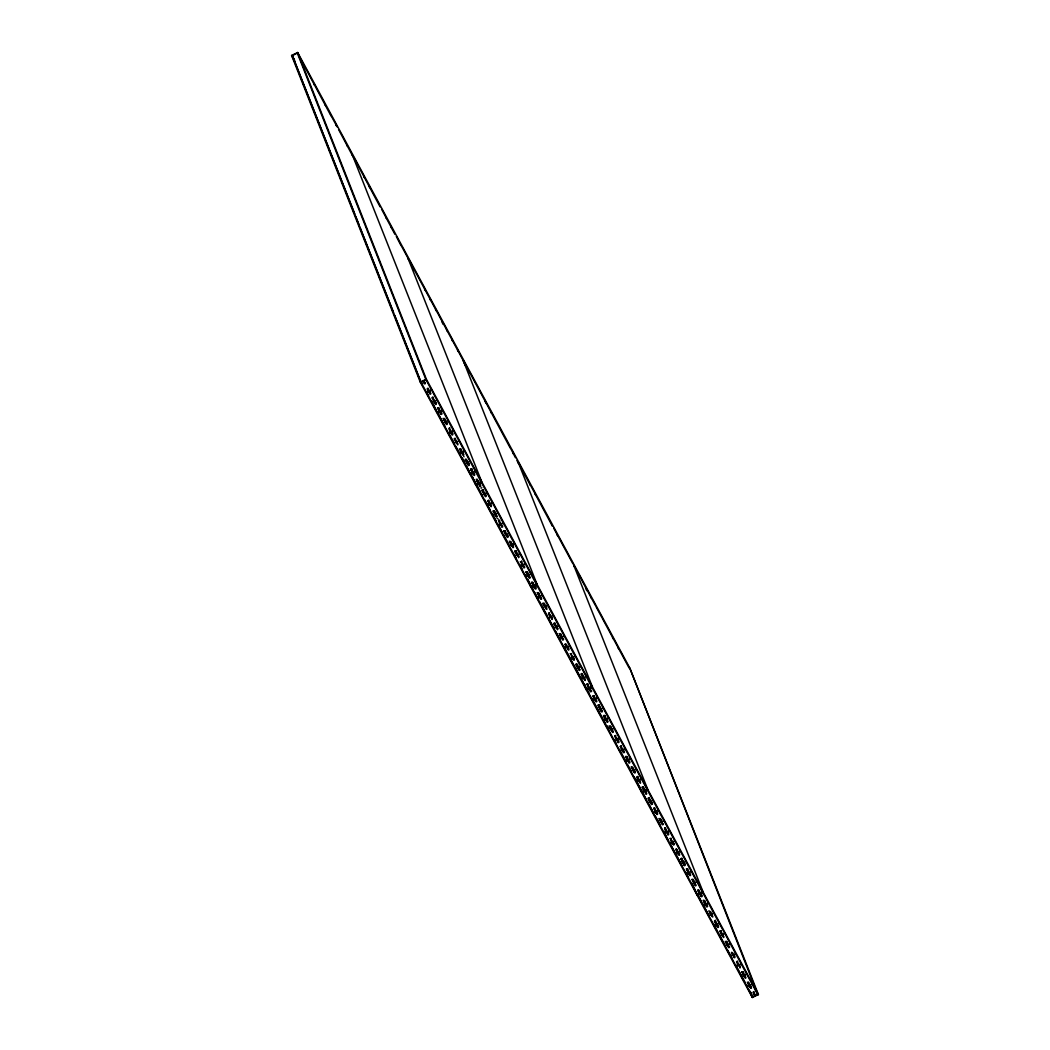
<?xml version="1.0" encoding="UTF-8"?>
<svg xmlns="http://www.w3.org/2000/svg" width="1050" height="1050" viewBox="0 0 1050 1050"><rect width="100%" height="100%" fill="white"/><g stroke="black" fill="none" stroke-linecap="round" stroke-linejoin="round"><path stroke-width="1.5" d="M434.752 402.701C434.805 400.641 435.54 403.948 435.842 402.662M438.611 407.925L437.798 408.043M438.966 407.912L437.876 409.041L438.848 409.815M444.885 421.549L446.25 421.509M449.4 427.941L448.941 428.597M452.104 433.243C452.117 430.854 449.728 434.516 452.012 433.178M455.438 438.454C452.511 441.354 458.154 438.939 454.072 438.939M461.58 449.938L459.992 450.201L460.779 448.954M462.722 452.051L461.488 452.537M464.034 456.842L463.654 456.146M470.452 468.864L471.122 469.652L471.568 468.904M474.285 474.167C471.424 474.771 475.086 472.001 473.498 474.193M474.652 474.075C472.29 476.897 476.858 474.758 473.143 474.114M479.968 484.719C479.824 486.465 478.262 483.171 479.981 484.916M484.509 495.337C484.102 492.883 486.727 495.915 484.601 495.088M488.434 500.404L487.804 500.627M488.814 500.299C485.704 503.094 491.492 500.929 487.764 500.955M499.249 520.327L498.986 521.023L498.461 520.262M498.566 520.236C499.761 521.076 499.813 523.399 499.17 521.22M501.533 525.538C503.383 525.945 499.196 524.856 501.939 525.499M503.816 530.709L504.236 531.484L505.286 530.841M504.144 530.775L504.932 530.762M511.389 542.469C507.977 543.598 512.295 540.054 510.352 542.758M512.571 544.438L511.206 544.477M515.747 550.764L515.012 551.04M524.134 566.554C521.076 567.144 525.144 564.336 523.281 566.659M524.501 566.462C521.404 569.205 527.179 567.171 523.464 567.105M527.73 574.862L527.992 575.663M534.45 587.475L535.119 588.262L535.566 587.514M538.283 592.791L537.495 592.817M538.663 592.686L537.141 592.738M539.083 593.604C535.224 594.379 541.866 593.171 538.086 594.431M545.567 607.556L546.381 607.53M551.893 617.886C549.465 616.271 552.668 619.618 551.381 617.925M553.993 623.162L554.781 623.149M555.135 623.227L553.914 623.818M561.33 634.738L559.689 634.974L560.477 633.727M570.15 653.638C573.379 654.622 569.625 656.539 571.607 653.599M570.846 653.638L571.266 653.678M573.851 658.599C572.276 656.539 572.906 660.319 573.549 658.534M573.982 658.954L573.195 658.888M574.35 658.849C571.961 661.671 576.555 659.571 572.841 658.888M582.081 673.693L581.332 673.536M598.264 705.022C596.925 706.65 601.558 705.521 599.261 707.149M601.742 710.272C599.025 708.96 602.674 711.204 601.151 710.797M603.842 715.549L604.629 715.536M604.984 715.614L603.474 715.654M611.192 727.191L609.761 727.138M610.903 729.251L612.386 729.369M615.444 735.538L614.788 735.866M623.857 751.249L623.044 751.275M624.199 751.236C621.009 753.559 626.561 752.535 623.582 751.8M627.428 759.636L627.703 760.476L628.74 759.741M633.675 771.632L634.423 771.474M634.686 771.343C632.586 769.899 634.659 773.062 634.594 771.278M639.214 781.646C641.694 782.092 640.014 784.612 640.054 782.329M639.516 781.804L640.329 781.778M643.138 788.747L643.991 788.012M645.264 792.33C645.855 791.661 645.186 793.603 646.091 792.474M653.664 808.028L654.478 808.014M654.832 808.001C651.814 809.983 656.854 809.734 654.399 808.487M660.174 818.501L659.387 819.748L661.106 819.643M662.235 821.756L661.028 822.124M668.049 833.162C666.566 835.222 667.551 830.721 667.695 833.556M669.847 838.412C673.103 839.37 669.178 841.312 671.304 838.372M670.963 838.543L670.543 838.412M673.706 843.636L672.892 843.662M674.047 843.622C671.698 846.444 676.253 844.331 672.538 843.662M677.46 849.962L676.686 850.618M678.641 852.141L677.828 852.731M686.319 868.941L686.923 869.728L687.789 868.901M690.178 874.164C687.921 877.314 693.144 874.414 689.312 874.742M692.619 880.438L692.882 881.331L693.892 880.438M693.748 882.551L694.024 883.444L695.021 882.551M703.513 900.414L704.327 900.401M705.114 901.307L703.894 902.055L704.169 900.651M710.876 911.899C707.464 912.621 711.861 910.639 709.459 911.912M712.018 914.012L710.601 914.025M715.155 920.456L714.525 920.942M717.911 925.575C715.601 924.144 718.41 927.321 717.701 925.509M720.812 930.93L719.985 930.812M727.361 942.428L725.616 942.546L726.6 941.272M728.503 944.541L727.151 944.895M740.027 966.551C740.316 969.793 739.515 966.722 739.725 965.921M743.781 972.786L742.836 973.521M744.936 974.938L743.978 975.634M750.868 986.646C748.164 986.016 751.957 986.921 750.278 987.171M428.584 389.012C424.856 390.127 429.463 386.492 427.744 389.274M429.726 391.125L429.004 391.571M432.928 397.399L432.127 397.425M435.133 402.688L435.356 403.489L436.209 402.662M439.438 411.219C441.656 409.447 437.128 410.248 439.53 411.062M441.656 413.175C438.782 415.839 444.439 413.477 440.488 413.595M452.038 432.744L451.172 433.571L452.222 433.926M457.8 443.638C457.971 447.799 457.236 440.646 456.671 443.586M477.356 479.325C474.377 481.189 479.535 480.821 476.976 479.653M479.574 483.512L478.262 483.551M481.819 487.725L481.097 488.171M482.777 489.786L481.806 490.337L483.696 490.888L482.895 491.873L482.226 491.256L483.262 489.799M491.505 505.562C490.521 508.108 491.873 506.113 490.508 504.866M507.649 536.025C504.499 536.524 508.699 533.859 506.861 536.051M507.977 536.091C505.181 538.834 510.759 536.34 506.664 536.419M527.205 571.712L525.735 571.764M539.136 595.993C541.354 594.195 536.839 595.035 539.227 595.836M541.354 597.949C538.374 599.812 543.533 599.432 540.973 598.264M544.753 604.327L543.113 604.314L544.005 603.186M545.895 606.441L544.582 606.322M548.664 612.977C548.179 614.276 551.197 614.841 548.599 613.699M551.736 617.518C551.775 618.607 551.893 621.206 552.392 617.964M557.511 628.412C554.4 628.858 558.574 626.325 556.71 628.438M557.826 628.477C556.605 631.037 558.666 629.081 556.658 627.9M568.273 648.559C566.331 646.774 568.824 650.383 568.05 648.362M577.054 664.099L575.886 664.532M584.364 679.14C583.144 676.646 586.189 682.618 584.719 679.77M586.727 684.009C589.47 685.217 586.307 687.067 588.079 684.128M587.488 684.049L587.003 684.574L587.738 684.219M591.202 690.336C587.593 691.504 592.029 687.737 589.864 690.349M594.523 696.846L592.961 696.701L593.854 695.572M595.744 698.828L594.851 699.261M599.379 707.332C597.135 706.978 600.285 704.891 598.159 705.036M604.406 716.664L604.866 717.517L605.496 716.678M607.359 720.799L605.916 720.339L607.438 720.156M607.674 720.864C604.538 723.017 610.168 721.98 607.11 721.258M618.122 740.946C615.917 739.226 619.054 742.717 617.794 740.788M626.903 756.486L625.918 757.772L627.664 757.654M643.046 786.962L642.285 787.067M643.374 787.028C640.579 789.771 646.144 787.264 642.062 787.356M645.514 791.359L644.28 791.096M648.428 798.184L648.362 797.751M651.21 802.83L651.735 802.83M657.208 813.186C654.032 813.619 658.245 811.007 656.447 813.291M657.523 813.251C655.082 815.942 660.017 813.632 656.066 813.304M686.779 868.849L687.409 868.901M692.842 879.428L692.134 879.454M693.223 879.414C690.782 882.092 695.717 879.782 691.766 879.454M699.379 890.886L698.316 891.489M705.246 903.525C703.854 902.094 706.374 902.606 705.442 904.536M707.372 905.638C704.576 908.381 710.154 905.888 706.059 905.966M723.476 936.193L722.741 936.049M734.291 956.051C733.53 957.495 734.108 954.752 733.582 956.143M742.691 971.814L741.956 971.762M743.072 971.801C740.276 974.544 745.854 972.051 741.759 972.129M749.228 983.272L748.164 983.876M750.369 985.386L749.175 985.727M753.441 993.182L754.163 992.736M425.079 382.791C422.73 385.363 427.783 382.83 423.767 382.83M441.276 413.188C437.929 413.293 442.654 411.062 440.488 413.201M444.308 418.412L443.52 419.672L445.213 419.514M452.091 433.112L451.605 433.637L452.314 433.204M466.935 460.399L465.938 460.714M468.077 462.512L467.171 462.958M473.301 473.799L473.996 473.458M476.897 479.417L476.241 479.286M491.124 505.575C487.83 505.785 492.371 503.331 490.416 505.601M494.156 510.799L493.264 511.928L495.049 511.98M516.784 552.786L515.235 552.641L516.114 550.751M517.926 554.899L517.125 555.188M529.843 576.962C526.903 579.088 532.494 577.723 529.371 577.198M533.269 583.327L532.311 583.472M540.894 598.041C537.928 597.936 542.062 595.941 540.317 598.054M566.633 645.173L565.688 645.33M567.774 647.286L566.685 647.443M576.673 664.125L575.964 664.138M579.692 669.349C577.369 671.895 582.343 669.441 578.379 669.388M583.117 675.714L581.661 675.688L581.976 674.678M584.246 677.828L583.288 678.064M610.326 726.114L609.394 726.915L610.089 727.834M616.481 737.559C613.528 736.312 617.308 737.441 615.379 737.678M617.623 739.672L616.822 739.974M626.522 756.512L625.813 756.525M629.541 761.736L628.477 761.998M632.966 768.101L631.509 768.075L631.824 767.064M634.095 770.214L632.874 770.109M633.819 771.317L634.725 770.989M664.597 827.938C664.296 829.369 667.288 829.054 665.424 830.392M667.354 832.191L666.566 832.506M675.754 849.358C679.363 848.938 674.258 851.865 676.371 848.899M679.389 854.122C677.04 856.708 682.093 854.149 678.09 854.162M682.815 860.488L682.001 860.777M683.957 862.601L682.986 862.837M706.991 905.664L706.296 905.678M729.238 946.509C726.587 949.095 732.112 946.522 728.175 946.772M732.664 952.875C729.697 951.72 733.491 952.744 731.483 952.914M733.806 954.988L732.624 955.028M754.346 993.812C751.288 991.738 754.661 991.436 753.677 993.733M430.093 393.212C428.886 395.837 433.046 392.556 429.502 393.238M449.374 430.067C451.356 429.621 447.523 428.558 450.332 429.988M449.479 428.833L449.899 427.954M451.474 432.101L450.502 432.18M463.05 454.283C461.829 456.908 466.003 453.613 462.459 454.309M465.793 459.362C464.586 462 468.746 458.706 465.202 459.388M485.599 495.784L486.058 495.049M496.755 516.023C494.655 518.516 499.616 515.773 495.692 516.062M499.327 521.22L499.748 520.341M500.181 522.375L499.223 522.401M501.322 524.488L500.351 524.567M504.656 531.392C502.898 533.479 507.504 531.838 504.853 531.326M512.899 546.669C512.124 549.242 515.484 546.105 512.059 546.459M518.149 556.395C517.059 554.033 518.529 557.839 518.201 555.975M521.299 561.934L521.758 561.199M532.521 583.446C534.791 581.529 529.686 582.711 532.626 583.629M535.041 587.711C536.327 585.349 532.508 588.236 535.146 587.488M535.487 588.092C537.758 589.431 533.059 589.509 535.907 587.436M550.029 614.762L549.255 615.129M551.171 616.875L550.161 616.901M554.505 623.779C552.746 625.866 557.353 624.225 554.702 623.713M562.747 639.056C561.383 641.642 565.74 638.531 562.327 639.135M573.129 658.429L573.904 658.298M576.476 664.492C574.704 666.54 579.324 665.004 576.673 664.427M581.136 674.481L582.304 674.572L582.304 673.575M590.625 690.729C588.84 692.764 593.499 691.254 590.822 690.664M596.124 700.901C595.074 703.513 598.959 700.258 595.389 700.836M599.025 705.994L599.445 705.114M599.878 707.149L599.064 707.175M601.02 709.262L600.062 709.341M612.596 731.443C611.559 734.029 615.392 730.839 611.861 731.364M617.938 740.933L617.347 741.549L618.66 740.736M618.082 741.615C616.389 743.82 620.918 741.825 618.253 741.628M645.973 793.288C644.923 795.9 648.808 792.645 645.238 793.222M646.131 793.301L646.301 792.186M649.727 799.536L648.257 799.116L649.294 797.501M650.869 801.649L649.911 801.78M651.315 802.791C648.834 803.709 652.326 800.586 651.223 803.014M662.773 823.725C660.188 825.799 665.543 824.211 662.445 823.83M666.212 830.078L664.729 829.644L665.661 827.912M667.944 834.002C666.724 836.64 670.884 833.346 667.341 834.028M668.102 834.015L668.509 833.122M672.827 843.203L673.588 843.019M681.24 858.362L681.778 858.375M695.402 884.901C694.549 887.434 698.066 884.31 694.562 884.704M698.473 889.888C696.111 892.342 701.4 889.717 697.725 890.072M700.717 894.036L699.878 894.377M712.622 916.112C713.291 918.579 711.428 915.679 712.451 915.049M716.061 922.464L714.578 922.031L715.509 920.299M717.045 924.669L716.349 924.919M723.279 936.574C722.925 938.936 725.353 936.219 722.387 936.049M745.251 977.288C744.397 979.834 747.915 976.697 744.411 977.091M748.322 982.275C746.222 984.756 751.183 982.026 747.259 982.301M753.651 992.552L754.058 991.672M291.598 55.44L297.675 52.5L629.724 667.892L758.402 994.56L752.325 997.5L420.276 382.108L291.598 55.44L294.669 61.136M293.58 54.968L296.113 53.747M352.511 155.308L481.701 481.74L475.611 484.667L472.618 477.067M407.859 257.88L537.036 584.299L530.959 587.239L527.966 579.639M463.194 360.439L592.384 686.871L586.294 689.797L583.905 683.721M420.276 382.108L426.352 379.168L297.675 52.5M420.998 382.252L426.064 379.811M426.602 392.385L431.55 389.983M437.049 400.168L431.983 402.609L431.379 401.087L433.44 404.906M442.536 410.34L437.469 412.781L436.866 411.272L439.622 416.364M442.956 422.966L448.035 420.525M448.455 433.138L453.521 430.697M453.941 443.323L459.008 440.882M464.507 451.054L459.441 453.495L458.837 451.986M469.993 461.239L464.927 463.68L466.699 466.554M475.492 471.411L470.426 473.852L469.822 472.342M518.529 463.011L647.719 789.429L641.642 792.369L639.24 786.293M475.913 484.037L480.979 481.596L479.784 478.551M481.399 482.37L476.333 484.811L475.742 483.302M481.832 494.996L486.898 492.555M487.318 505.168L492.384 502.727M497.884 512.912L492.804 515.353L492.214 513.831L496.086 521.023M503.37 523.084L498.304 525.525L497.7 524.016L502.504 532.914M503.79 535.71L508.856 533.269M509.289 545.882L514.356 543.441M516.246 558.364L514.185 554.544L514.776 556.067L519.842 553.626M525.341 563.798L520.275 566.239L519.671 564.729M530.827 573.982L525.761 576.424L525.158 574.901M531.247 586.596L536.327 584.154M542.233 595.114L537.167 597.568L536.576 596.046M547.732 605.299L542.653 607.74L544.425 610.614M548.153 617.912L553.219 615.471M553.875 628.281L558.718 625.656M564.204 635.827L559.138 638.269L558.534 636.759M568.837 655.843L564.034 646.931L564.624 648.454L569.691 646.012M570.124 658.626L575.19 656.184M575.61 668.811L580.676 666.369M586.176 676.541L581.096 678.983L580.506 677.473L582.566 681.293M308.7 74.117L297.176 52.749L425.854 379.417L757.89 994.809L629.724 667.892M591.662 686.726L586.596 689.168L584.798 684.613M587.016 689.955L592.082 687.501L591.491 685.991M597.581 697.686L592.502 700.127L591.911 698.604L597.293 708.592M603.067 707.858L598.001 710.312L597.398 708.789M608.567 718.043L603.488 720.484L602.897 718.961M608.987 730.669L614.053 728.214M619.539 738.399L614.473 740.841L613.883 739.318L615.943 743.138M625.039 748.571L619.972 751.013L619.369 749.503M630.525 758.756L625.459 761.197L624.855 759.675M630.945 771.369L636.024 768.928M641.511 779.113L636.444 781.554L635.841 780.032M641.931 791.726L646.997 789.285M647.43 790.072L642.351 792.514L641.76 791.004M647.85 802.699L652.916 800.244M653.336 812.871L658.416 810.429M663.902 820.601L658.836 823.056L658.232 821.533M669.388 830.786L664.322 833.228L663.731 831.705L668.535 840.617M669.821 843.413L674.888 840.958M675.308 853.584L680.374 851.143M680.203 862.247L680.794 863.769L685.873 861.315M691.359 871.5L686.293 873.941L685.689 872.419L688.446 877.511M691.779 884.126L696.846 881.672M697.279 894.298L702.345 891.857M708.264 902.816L703.185 905.258L702.594 903.748L705.337 908.828M713.751 912.988L708.894 915.521M719.237 923.173L714.171 925.614L713.58 924.105L716.704 929.893M717.006 930.457L719.67 935.799L724.736 933.345M730.222 943.53L725.156 945.971L724.566 944.449M730.642 956.156L735.722 953.702M741.208 963.887L736.142 966.328L735.538 964.806M741.628 976.513L746.707 974.059M752.194 984.244L747.128 986.685L746.524 985.163M757.68 994.416L752.614 996.87L750.816 992.303M432.652 397.425L432.666 398.108L432.876 397.425M432.101 398.226C436.012 398.409 430.697 400.575 433.414 397.412M434.844 401.664L434.162 401.678M438.729 409.631L439.386 408.831M440.659 412.479L441.551 412.558M452.064 433.926L452.694 433.191M468.458 463.575L468.458 464.244L467.854 463.667M471.292 469.547L471.909 468.812M482.501 489.812L482.409 490.481L482.882 489.891M483.551 491.938L482.803 492.004M484.693 494.051L484.076 494.274M497.923 518.621L497.123 518.556M506.979 535.408L507.741 535.382M529.541 577.211L528.636 577.133M532.311 582.225L531.379 582.225M534.542 586.438L533.859 586.464M546.276 608.514C548.363 609.722 544.845 609.788 546.604 607.412M546.433 608.528L545.436 608.317M549.019 613.607L549.596 612.727M565.884 645.304C568.155 643.374 563.049 644.529 566.003 645.488M565.661 644.149L564.9 644.175M598.789 705.784L598.986 705.154M606.677 720.182L606.598 720.904M607.268 721.271L606.362 721.192M620.589 746.064L621.114 746.064M623.739 751.8L622.689 751.275M701.308 895.86C704.143 896.687 698.854 897.553 701.938 895.138M706.374 904.956L707.136 904.929M719.788 931.416C723.817 931.508 718.253 933.804 721.153 930.759M736.588 962.102C740.211 962.168 734.58 964.215 737.638 961.288M739.672 966.223C737.52 966.472 740.329 965.252 739.778 966.866M438.533 409.658L439.609 409.041L437.443 407.964M443.743 419.58L444.833 418.858L442.995 418.451M454.558 438.362L455.083 438.375M460.504 450.371L461.304 449.387L459.414 448.836M477.291 481.058L478.183 480.624M489.838 504.315L490.468 503.475M493.867 512.229L494.681 511.245L492.936 510.969M510.549 541.485L509.263 541.222M512.859 545.488L512.006 546.315M515.839 552.943L516.639 551.959L515.051 551.775M518.031 556.211C518.779 556.198 518.477 559.689 518.962 555.962M543.716 604.616L544.53 603.632L542.692 603.225M560.201 635.145L561.002 634.174L559.112 633.609M576.988 665.844L577.749 665.162M582.159 674.612L583.026 675.032L582.304 676.003M593.565 697.003L594.379 696.019L592.778 695.848M631.995 768.337L632.822 767.274L631.076 766.999M637.508 778.431C640.251 776.764 634.856 777.42 637.822 778.588M648.952 799.864L649.714 798.591L648.296 798.472M659.899 819.919L660.699 818.947L658.862 818.541M709.511 911.203L708.711 910.928M712.215 915.324L712.005 916.007M715.234 922.491L716.034 921.506L714.446 921.336M717.754 925.207L717.189 926.415L718.358 925.509M726.259 943.176L727.02 941.863L725.183 941.456M510.352 543.086L510.064 542.364M526.837 573.628L527.953 572.814M556.881 626.351L555.988 627.231M561.343 637.599L562.472 636.799M656.578 811.138L655.686 812.004M706.335 903.525L705.364 904.562M577.959 667.944L578.891 667.275M584.286 679.849L585.283 678.891M601.191 711.165C604.813 711.231 599.183 713.278 602.241 710.351M612.754 730.275C611.441 732.362 612.767 728.411 611.704 731.089M626.286 757.956L627.322 757.089L625.433 756.538M636.891 777.328L637.941 776.514M651.617 802.305L650.619 803.276L652.509 803.998L651.289 804.576L652.089 802.738M683.983 864.622L684.981 863.664M479.351 485.625L480.414 484.588M494.996 514.434L496.217 514.067M501.322 526.339C505.194 526.352 499.551 528.596 502.543 525.577M543.861 604.761L543.441 604.209M614.749 736.562L615.812 735.525M636.93 777.013L637.56 776.514M684.442 863.664L684.036 864.308M700.928 895.624L701.558 895.138M750.146 987.486C753.887 987.604 748.506 989.704 751.314 986.58M446.906 422.638C444.964 425.696 449.334 424.239 445.843 423.675M467.801 464.389L469.114 463.575M567.499 649.163C571.331 649.477 566.212 651.328 568.811 648.349M682.001 858.349C680.138 861.341 684.403 859.924 680.925 859.386M736.549 961.734L737.258 961.301M609.984 727.821L610.851 726.561L608.961 725.996M705.259 901.438L703.172 900.428M439.438 411.652L440.711 411.049M520.301 561.737C524.226 561.711 519.422 564.519 521.417 561.291M619.999 746.511C624.054 746.76 618.686 749.031 621.456 745.986M705.206 901.491L704.038 902.068M733.425 956.734C737.362 957.088 732.296 959.175 734.829 956.051M539.188 596.544L540.527 596.256M529.056 574.914L527.769 575.269M330.277 114.397L330.934 115.723M369.141 186.427L369.797 187.753M443.231 423.216L444.727 425.841M642.403 792.291L646.564 799.903M485.166 401.415L485.966 403.069M518.241 462.722L518.923 464.139L516.863 460.32M309.054 74.76L329.556 113.177M330.225 114.004L337.194 126.932M338.572 129.478L352.8 156.24M353.286 156.739L358.221 165.874M358.667 166.701L380.1 206.837M381.557 209.134L394.892 234.255M396.322 236.512L401.139 245.831M401.704 246.474L437.837 313.438M438.27 314.252L474.718 381.806M475.072 382.462L480.874 393.212M481.254 393.908L510.313 448.166M510.773 448.626L515.484 457.774M519.304 464.428L530.224 485.074M530.827 485.796L552.3 525.984L551.696 524.475M553.757 528.281L572.985 563.916M595.403 605.456L573.878 565.569L703.067 892.001L696.977 894.928L693.984 887.342M596.059 606.677L601.545 616.862M602.227 618.135L623.831 658.166M624.199 658.849L629.212 668.141M292.32 55.584L420.788 381.859L752.824 997.251M293.016 57.291L294.525 60.086M426.352 379.168L758.402 994.56M755.475 989.914L756.984 992.709M421.089 382.003L422.454 384.549M427.258 393.461L428.636 396.008M433.755 405.484L436.183 409.999M439.989 417.06L442.365 421.444M449.466 434.621L453.351 441.801M455.713 446.197L458.154 450.712M458.942 452.183L460.451 454.978M461.961 457.774L464.336 462.158M467.079 467.25L469.14 471.069M469.928 472.539L475.309 482.514M477.356 486.294L480.546 492.201M484.667 499.839L486.714 503.659M486.833 503.856L489.838 509.447M504.053 535.789L508.686 544.372M519.776 564.926L522.414 569.822M527.914 579.994L530.657 585.086M533.137 589.68L531.077 585.861C530.814 589.601 539.621 585.572 536.143 583.419M534.516 592.226L535.881 594.773M536.681 596.242L538.191 599.038M539.687 601.834L542.062 606.217M544.806 611.31L546.866 615.129M548.244 617.676L553.048 626.574M555.411 630.971L558.429 636.562M558.639 636.956L560.149 639.752M570.202 658.389L574.901 667.091M576.384 669.834L580.401 677.276M582.868 681.857L585.309 686.372M586.53 688.629L588.788 692.816M597.503 708.986L602.031 717.373M603.579 720.234L605.64 724.054M606.769 726.154L608.383 729.146M619.474 749.7L624.173 758.402M627.611 764.767L630.354 769.86M634.226 777.039L635.736 779.835M635.946 780.229L638.964 785.82M639.279 786.397L641.34 790.217M648.861 804.169L652.746 811.348M655.108 815.745L658.127 821.336M658.337 821.73L659.846 824.526M669.9 843.163L674.599 851.878M676.318 855.054L682.264 866.066M692.042 884.192L693.551 886.987M697.2 893.76L701.728 902.147M705.718 909.536L708.081 913.92M720.444 936.823L723.87 943.189M727.676 950.25L730.052 954.634M730.853 956.235L732.414 959.017M735.643 965.003L741.038 974.991M744.909 982.17L741.772 976.513M749.267 990.255L751.328 994.074M535.08 493.973L535.815 495.456M557.077 534.699L557.786 536.169M618.017 647.391L618.621 648.913M612.531 637.219L613.134 638.728M750.527 992.946L752.325 997.5M590.559 596.505L591.163 598.014M585.559 587.646L586.766 590.678M579.574 576.148L580.178 577.658M573.668 565.189L574.258 566.698M701.151 888.812L702.765 892.631L697.699 895.086L697.095 893.563M529.725 483.761L530.329 485.271M524.239 473.576L524.842 475.099M646.012 786.634L647.22 789.679M512.833 452.432L513.424 453.954M490.862 411.731L491.466 413.241M468.904 371.017L469.494 372.527M463.404 360.833L465.202 365.387M607.084 725.904L608.278 728.949M457.498 349.873L458.089 351.396M451.999 339.688L452.602 341.211M446.512 329.516L447.103 331.039M441.722 321.051L442.916 324.096M435.527 309.159L436.117 310.682M430.027 298.988L430.631 300.497M424.541 288.803L425.145 290.325M413.556 268.446L414.159 269.968M407.649 257.486L408.24 258.996M391.164 226.944L391.768 228.467M385.678 216.773L386.269 218.295M363.707 176.059L364.311 177.581M352.301 154.914L352.905 156.437M346.815 144.743L347.406 146.252M335.829 124.386L336.42 125.895M324.844 104.029L325.434 105.551M463.234 459.322L464.441 462.354M313.858 83.672L314.462 85.194M302.873 63.315L303.476 64.837M292.911 57.107L354.664 213.793M355.753 216.641L358.851 224.424M359.94 227.273L393.461 312.362M394.656 315.394L420.499 380.927M635.132 771.278C632.691 774.428 637.547 772.367 633.675 771.803M485.691 495.049C483.892 498.343 488.368 495.652 484.549 495.416M423.465 381.951C424.069 384.156 425.644 380.31 423.465 381.951M427.809 390.023C428.452 392.227 429.962 388.356 427.809 390.023M428.951 392.136C429.581 394.341 431.091 390.469 428.951 392.136M433.309 400.194C433.913 402.413 435.474 398.527 433.309 400.194M435.173 403.791C435.881 406.232 437.561 401.927 435.173 403.791M444.294 420.551C444.898 422.743 446.486 418.911 444.294 420.551M445.436 422.664C446.04 424.883 447.602 420.998 445.436 422.664M446.066 423.124L446.854 423.189L446.119 423.045M449.781 430.736C450.201 432.863 452.104 429.345 449.873 430.592M451.658 434.319C452.288 436.774 454.138 432.456 451.658 434.319M455.28 440.908C455.91 443.113 457.419 439.241 455.28 440.908M460.766 451.093C461.409 453.285 462.879 449.452 460.766 451.093M461.908 453.206C462.551 455.398 464.021 451.566 461.908 453.206M466.252 461.265C466.896 463.47 468.405 459.598 466.252 461.265M467.394 463.378C467.814 465.531 469.731 461.974 467.486 463.247M468.129 464.861C468.838 467.303 470.518 462.984 468.129 464.861M470.873 469.941C471.581 472.395 473.261 468.077 470.873 469.941M471.752 471.45C472.395 473.642 473.852 469.796 471.752 471.45M477.238 481.622C477.881 483.827 479.338 479.968 477.238 481.622M479.535 485.992C480.165 488.46 482.029 484.129 479.535 485.992M483.158 492.581C483.577 494.734 485.494 491.177 483.249 492.45M488.644 502.766C489.287 504.958 490.77 501.126 488.644 502.766M494.143 512.938C494.773 515.143 496.283 511.271 494.143 512.938M495.285 515.051C495.692 517.204 497.608 513.647 495.364 514.92M499.629 523.123C500.273 525.315 501.742 521.482 499.629 523.123M505.129 533.295C505.759 535.5 507.216 531.654 505.129 533.295M510.615 543.48C511.258 545.672 512.715 541.826 510.615 543.48M511.757 545.593C512.387 547.798 513.896 543.926 511.757 545.593M515.13 551.132L515.918 551.197L515.183 551.053M516.101 553.652C516.744 555.857 518.201 552.011 516.101 553.652M521.601 563.837C522.244 566.029 523.701 562.183 521.601 563.837M526.221 572.512C526.916 574.967 528.596 570.662 526.221 572.512M527.087 574.009C527.717 576.214 529.187 572.355 527.087 574.009M528.229 576.122C528.859 578.327 530.368 574.455 528.229 576.122M532.586 584.194C533.164 586.399 534.739 582.514 532.586 584.194M543.992 605.325C544.622 607.53 546.131 603.658 543.992 605.325M545.764 607.898L546.551 607.963L545.816 607.819M549.478 615.51C550.121 617.715 551.578 613.856 549.478 615.51M554.977 625.682C555.607 627.887 557.117 624.015 554.977 625.682M560.464 635.867C561.094 638.072 562.551 634.2 560.464 635.867M561.606 637.98C562.249 640.185 563.706 636.326 561.606 637.98M565.95 646.039C566.593 648.244 568.05 644.385 565.95 646.039M571.449 656.224C572.079 658.416 573.536 654.596 571.449 656.224M576.936 666.396C577.566 668.601 579.075 664.729 576.936 666.396M578.077 668.509C578.707 670.714 580.178 666.855 578.077 668.509M581.451 674.061L582.251 674.126L581.451 674.061M582.435 676.581C583.065 678.786 584.574 674.914 582.435 676.581M587.921 686.753C588.551 688.957 590.061 685.086 587.921 686.753M593.841 697.712C594.471 699.917 595.928 696.058 593.841 697.712M594.982 699.838C595.613 702.03 597.122 698.158 594.982 699.838M599.327 707.897C599.931 710.089 601.466 706.269 599.327 707.897M603.947 716.572C603.986 719.434 606.572 715.076 603.947 716.572M604.826 718.069C605.456 720.274 606.966 716.402 604.826 718.069M610.312 728.254C610.942 730.459 612.452 726.587 610.312 728.254M615.799 738.426C616.442 740.631 617.951 736.759 615.799 738.426M621.298 748.611C621.928 750.816 623.438 746.944 621.298 748.611M622.44 750.724C623.07 752.929 624.579 749.057 622.44 750.724M626.784 758.783C627.414 760.987 628.924 757.116 626.784 758.783M627.926 760.896C628.556 763.101 630.066 759.229 627.926 760.896M628.661 762.379C629.291 764.833 631.142 760.515 628.661 762.379M632.284 768.967C632.914 771.172 634.423 767.301 632.284 768.967M637.77 779.139C638.4 781.344 639.909 777.472 637.77 779.139M638.912 781.253C639.542 783.457 641.051 779.586 638.912 781.253M643.269 789.324C643.899 791.529 645.409 787.658 643.269 789.324M649.176 800.284C649.806 802.489 651.315 798.617 649.176 800.284M654.675 810.469C655.305 812.661 656.814 808.789 654.675 810.469M660.161 820.641C660.791 822.846 662.301 818.974 660.161 820.641M661.303 822.754C661.933 824.959 663.442 821.087 661.303 822.754M664.676 828.306L665.464 828.371L664.676 828.306M665.648 830.812C666.278 833.004 667.8 829.185 665.648 830.812M671.147 840.997C671.777 843.203 673.286 839.331 671.147 840.997M672.289 843.111C672.919 845.316 674.428 841.444 672.289 843.111M676.633 851.169C677.263 853.361 678.786 849.542 676.633 851.169M677.775 853.296C678.353 855.487 679.993 851.642 677.775 853.296M681.148 858.834L681.949 858.9L681.148 858.834M682.133 861.354C682.763 863.559 684.272 859.688 682.133 861.354M683.274 863.467C683.839 865.633 685.401 861.788 683.274 863.467M683.996 864.938C684.639 867.392 686.477 863.087 683.996 864.938M686.753 870.03C687.383 872.484 689.233 868.166 686.753 870.03M687.619 871.526C688.249 873.718 689.771 869.899 687.619 871.526M688.761 873.653C689.391 875.831 690.913 872.012 688.761 873.653M693.118 881.711C693.748 883.916 695.258 880.044 693.118 881.711M694.247 883.824C694.89 886.029 696.399 882.158 694.247 883.824M698.604 891.883C699.208 894.088 700.783 890.242 698.604 891.883M700.166 894.784C700.796 896.989 702.306 893.117 700.166 894.784M705.666 904.969C706.283 907.147 707.805 903.328 705.666 904.969M710.01 913.028C710.64 915.233 712.149 911.361 710.01 913.028M711.152 915.141C711.782 917.346 713.291 913.474 711.152 915.141M715.496 923.212C716.1 925.404 717.688 921.572 715.496 923.212M717.373 926.796C718.082 929.25 719.762 924.932 717.373 926.796M720.996 933.384C721.626 935.589 723.135 931.717 720.996 933.384M722.138 935.497C722.754 937.716 724.29 933.831 722.138 935.497M726.482 943.569C727.086 945.761 728.661 941.929 726.482 943.569M727.624 945.683C728.241 947.888 729.789 944.003 727.624 945.683M731.981 953.741C732.611 955.933 734.094 952.101 731.981 953.741M737.467 963.913C738.045 966.118 739.686 962.272 737.467 963.913M742.967 974.098C743.597 976.29 745.08 972.457 742.967 974.098M744.109 976.211C744.739 978.416 746.248 974.544 744.109 976.211M748.453 984.27C749.083 986.475 750.592 982.603 748.453 984.27M753.939 994.455C754.582 996.647 756.066 992.814 753.939 994.455"/></g></svg>
